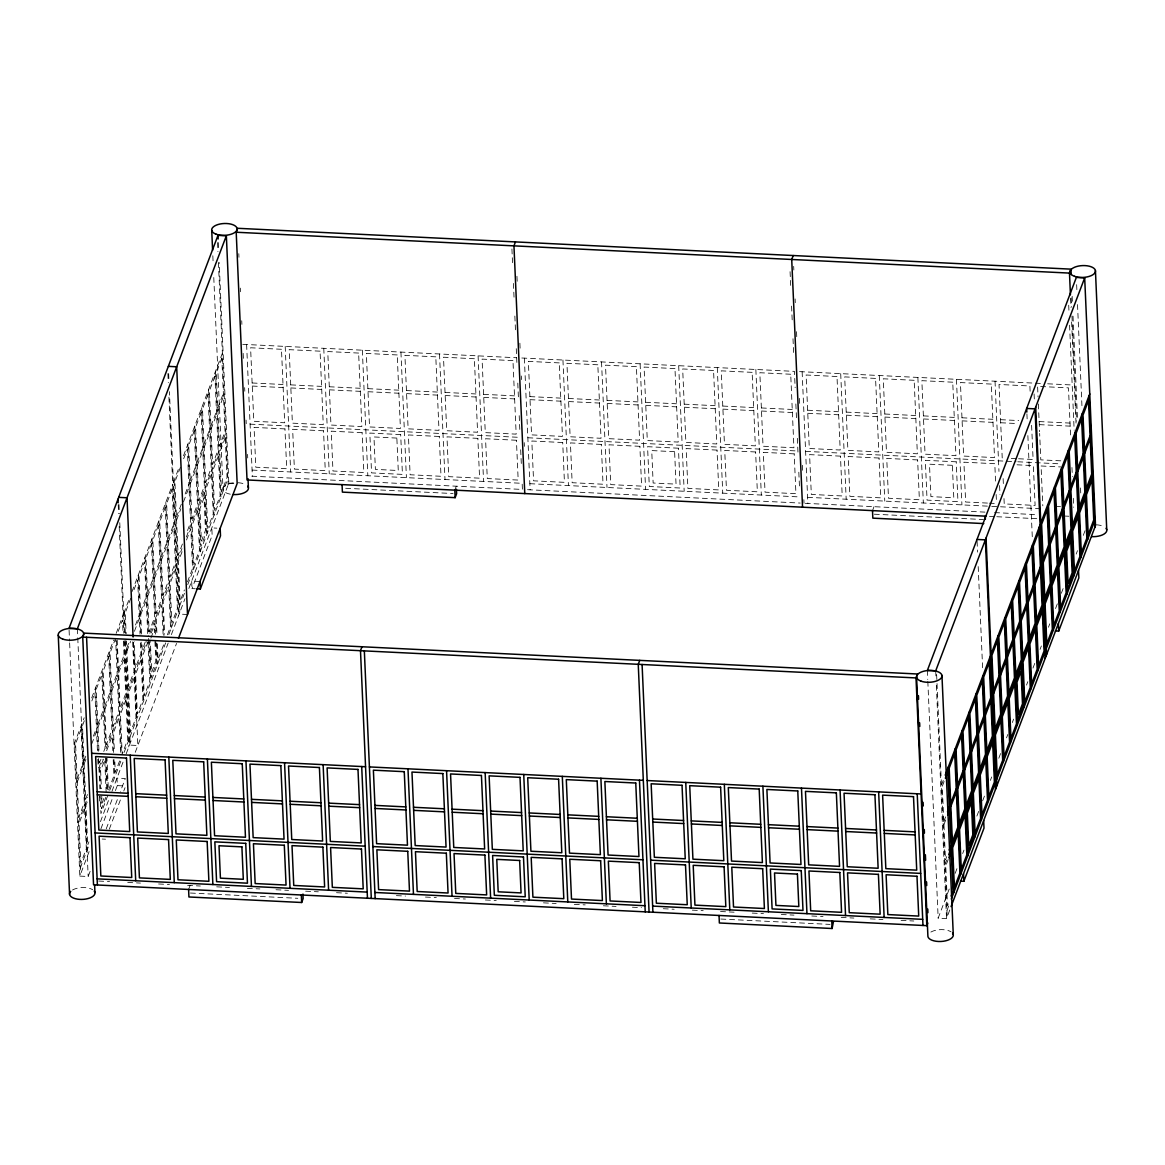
<?xml version="1.0" encoding="UTF-8"?>
<svg xmlns="http://www.w3.org/2000/svg" width="1165" height="1165" viewBox="0 0 1165 1165"><rect width="100%" height="100%" fill="white"/><g stroke="black" fill="none" stroke-linecap="round" stroke-linejoin="round"><path stroke-width="0.75" stroke-dasharray="5 3.75" d="M74.079 744.406L84.171 717.771M91.7 697.922L113.646 640.022M116.151 633.41L123.053 615.222M123.738 613.402L129.446 598.344M131.951 591.733L172.711 484.203M173.396 482.397L179.104 467.34M183.502 455.763L222.369 353.199M84.317 720.785L82.482 725.635L85.686 799.146L87.535 794.282M91.831 700.966L94.904 692.884L97.496 752.299M115.597 638.289L110.078 652.851L113.282 726.363L118.801 711.786L115.67 640.051M118.204 631.415L122.5 620.086L123.111 634.182M130.771 598.271L125.252 612.834L126.169 633.964M133.99 589.781L137.674 580.068L140.033 634.197M180.429 467.267L174.91 481.829L178.114 555.326L183.022 542.38M183.648 458.777L187.332 449.064L190.536 522.561L186.24 533.89M77.123 779.065L82.642 764.488M84.026 760.862L85.861 756.012M93.375 736.193L96.447 728.096M97.816 724.47L103.335 709.907M104.719 706.267L110.238 691.704M111.607 688.078L117.141 673.516M118.51 669.875L124.029 655.312M126.781 648.046L129.242 641.58M135.519 625.008L139.203 615.295M140.586 611.654L146.106 597.092M147.474 593.466L153.008 578.903M154.377 575.262L159.896 560.7M161.28 557.074L166.799 542.497M168.168 538.871L173.702 524.308M176.454 517.042L181.973 502.479M185.191 493.989L188.876 484.291M190.244 480.65L195.764 466.087M197.147 462.461L202.666 447.884M204.035 444.258L209.569 429.696M210.938 426.07L216.457 411.493M217.84 407.866L223.36 393.304M77.254 782.123L82.773 767.56M84.157 763.92L85.992 759.07M91.671 744.115L96.578 731.169M97.947 727.528L103.467 712.965M104.85 709.339L110.369 694.762M111.753 691.136L117.272 676.574M118.641 672.948L124.174 658.371M126.927 651.119L130.597 641.405M134.426 631.299L139.334 618.353M140.717 614.727L146.237 600.15M147.62 596.524L153.139 581.961M154.508 578.335L160.027 563.758M161.411 560.132L166.93 545.569M168.313 541.943L173.833 527.366M176.585 520.114L180.881 508.785M183.488 501.911L189.007 487.349M190.376 483.723L195.895 469.146M197.278 465.519L202.797 450.957M204.181 447.331L209.7 432.754M211.069 429.128L216.588 414.565M217.972 410.925L223.491 396.362M100.714 759.522L99.491 762.755L99.331 759.231M103.787 751.425L105.01 748.192L101.806 674.681L96.273 689.243L99.025 752.182M145.319 641.857L142.247 649.939L141.941 642.905M78.244 822.213L87.652 797.399M98.938 767.633L102.069 759.362M126.534 694.85L105.826 749.43L102.36 669.802M127.902 691.209L146.717 641.58M149.848 633.309L176.192 563.831M177.561 560.205L181.958 548.628M186.342 537.05L225.85 432.827M87.186 802.03L85.962 805.277L87.695 845.091L88.919 841.844M103.437 759.172L99.753 768.871L100.627 788.778M106.656 750.682L112.175 736.12L112.801 750.595M151.261 633.017L154.945 623.304L155.411 634.168M182.075 551.744L178.391 561.457L180.124 601.271L184.419 589.941M186.517 540.021L190.812 528.692L192.545 568.505L187.026 583.068M150.882 638.129L154.392 628.882L154.625 634.284M103.802 798.491L102.054 803.107L101.734 795.899M105.782 797.355L101.501 808.685L100.947 796.03M119.587 760.963L115.291 772.293L114.738 759.624M163.581 644.929L158.061 659.492L157.348 643.197M167.41 634.823L170.469 626.726L168.736 586.912L163.216 601.475L164.644 634.051M80.239 868.158L89.021 845.004M107.835 795.375L100.933 813.563L100.161 795.899M109.714 790.409L121.641 758.983M124.145 752.357L128.529 740.78M129.912 737.154L165.648 642.862M168.794 634.59L178.201 609.776M179.57 606.149L185.22 591.252M187.725 584.641L227.859 478.771M90.113 871.405L88.176 876.502L79.832 876.095L90.171 848.804M100.467 821.631L109.481 797.865M111.942 791.385L123.65 760.497M126.228 753.697L168.168 643.08M171.386 634.59L184.987 598.679M188.847 588.5L228.821 483.082L219.18 262.475M100.918 828.81L112.888 797.239M115.408 790.598L117.301 785.603L116.981 778.089L125.325 778.511L120.432 791.443M195.327 588.762L191.992 588.602L212.147 535.419L211.826 527.905L216.836 528.153M106.233 828.868L117.854 798.243M135.256 752.313L176.541 643.415M109.277 829.218L121.247 797.646M123.767 791.006L125.034 787.686M188.599 889.463L190.084 885.517M454.801 490.145L456.301 486.198M872.512 510.634L873.998 506.688M941.466 785.079L943.344 780.128M944.116 781.482L942.281 786.331L945.485 859.843L946.723 856.595M943.825 821.558L945.66 816.694M943.956 824.616L946.402 818.136M944.932 864.707L946.81 859.755M948.208 859.493L945.762 865.959L947.495 905.773L949.329 900.924M949.781 909.981L946.519 918.588L938.16 918.18L949.781 887.555M955.154 873.357L957.048 868.362M962.669 853.537L963.979 850.086M976.867 816.097L978.804 811M982.663 800.792L984.6 795.68M990.41 780.375L991.692 776.968M998.798 758.255L1000.72 753.143M1006.531 737.838L1007.827 734.431M1012.341 722.518L1013.623 719.125M1026.525 685.093L1027.821 681.685M1032.976 668.084L1034.913 662.972M1040.068 649.356L1041.364 645.963M1048.456 627.251L1049.752 623.843M1055.548 608.523L1057.485 603.426M1061.344 593.262L1063.295 588.107M1076.183 554.089L1077.479 550.681M1083.29 535.376L1085.212 530.264M946.941 910.651L949.446 904.04M242.757 344.33L516.678 357.757M521.803 358.005L794.428 371.373L795.142 387.654M799.569 371.62L1033.603 383.096M1035.365 383.183L1040.622 383.445M1047.641 383.795L1072.193 384.989M252.135 382.979L283.008 384.494M290.711 384.872L321.598 386.387M329.287 386.765L360.174 388.28M367.878 388.659L398.75 390.173M406.454 390.552L437.341 392.066M445.03 392.445L475.917 393.959M483.606 394.338L514.493 395.852M529.886 396.61L560.773 398.124M568.462 398.488L599.349 400.003M607.052 400.381L637.939 401.896M645.628 402.275L676.515 403.789M684.204 404.168L715.092 405.682M722.795 406.061L753.668 407.575M761.371 407.954L792.258 409.468M807.651 410.226L838.538 411.74M846.227 412.119L877.114 413.633M884.803 414.012L915.69 415.526M923.394 415.89L954.266 417.405M961.97 417.784L992.857 419.298M1000.546 419.677L1018.72 420.565M1039.122 421.57L1070.009 423.084M252.266 386.052L283.153 387.566M290.842 387.945L321.729 389.459M329.418 389.824L360.305 391.338M368.009 391.717L398.881 393.231M406.585 393.61L437.472 395.124M445.161 395.503L476.048 397.017M483.752 397.396L514.624 398.911M530.017 399.668L560.904 401.182M568.607 401.561L599.48 403.075M607.183 403.454L638.071 404.969M645.76 405.347L676.647 406.862M684.35 407.226L715.223 408.74M722.926 409.119L753.813 410.633M761.502 411.012L792.389 412.526M807.782 413.284L838.669 414.798M846.358 415.177L877.245 416.691M884.934 417.07L915.821 418.584M923.525 418.963L954.412 420.478M962.101 420.856L992.988 422.371M1000.677 422.749L1017.03 423.55M1039.267 424.628L1070.14 426.142M1011.307 458.413L1016.754 458.675M1018.574 458.762L1033.107 459.476L1031.564 424.264M1060.791 460.83L1040.796 459.855L1039.646 433.438M250.082 424.147L520.143 437.385M527.847 437.763L797.909 451.001M805.598 451.379L1016.04 461.69M1017.802 461.777L1059.888 463.845M1017.016 464.806L1033.37 465.607L1035.102 505.421L1004.23 503.906L1003.91 496.669M1041.073 465.985L1061.053 466.961M987.439 503.076L965.639 502.013L963.906 462.199L994.793 463.714L995.653 483.621M989.26 503.163L996.526 503.528M1055.519 506.411L1060.966 506.688M252.091 470.078L522.153 483.315L522.415 489.446L248.509 476.019M529.857 483.693L799.918 496.945M807.607 497.324L989.988 506.265M991.735 506.353L998.755 506.688M1000.517 506.775L1039.093 508.668M527.556 489.693L800.18 503.062M805.306 503.324L984.949 512.119M994.561 512.6L1036.253 514.639M1065.247 516.066L1068.873 516.241M989.522 516.357L994.968 516.634M996.789 516.721L1038.539 518.76M345.685 488.281L453.054 493.538M874.332 514.202L983.493 519.546M228.821 483.082L233.83 483.329M200.016 581.495L191.657 581.087L191.992 588.602M187.507 614.494L179.148 614.086L169.435 391.673M117.301 785.603L125.66 786.025M102.156 839.033L105.505 839.193M98.676 881.046L109.568 881.57M127.713 882.458L140.426 883.085M158.586 883.973L169.478 884.512M187.623 885.4L200.336 886.026M216.675 886.827L229.461 887.453M247.359 888.327L259.882 888.939M275.989 889.74L288.512 890.351M305.623 891.181L318.336 891.808M336.496 892.696L347.388 893.235M396.406 895.637L405.478 896.074M425.443 897.065L436.336 897.589M454.496 898.477L465.388 899.016M485.354 899.992L496.246 900.53M514.406 901.419L525.299 901.958M543.443 902.846L556.156 903.472M574.316 904.36L585.209 904.885M603.354 905.788L616.067 906.399M632.406 907.2L641.478 907.651M663.264 908.715L674.156 909.253M692.316 910.142L703.209 910.681M720.523 911.525L734.067 912.195M752.226 913.083L763.483 913.637M781.264 914.496L793.977 915.122M811.787 915.996L823.029 916.549M841.174 917.438L853.887 918.064M870.226 918.865L882.924 919.491M901.084 920.379L913.797 921.005M190.419 893.031L297.789 898.302M720.858 919.039L830.019 924.398M1076.649 284.668L1076.97 291.905M1077.523 304.56L1082.023 407.634M1072.149 296.274L1072.397 301.691M1073.023 316.166L1077.596 421.046M1080.523 487.946L1080.756 493.363M1071.174 297.832L1071.567 306.89M1071.96 315.963L1076.547 421.089M1070.577 298.4L1070.985 307.444M1071.611 321.919L1076.023 423.172M1068.713 305.215L1068.946 310.662M1069.572 325.166L1074.159 430.235M1070.533 434.953L1068.48 387.872L1037.593 386.358L1038.059 396.916M1071.946 467.5L1072.353 476.543M1073.3 498.256L1073.693 507.314M1038.364 403.964L1039.573 431.676M1041.219 469.597L1042.806 505.799M1034.083 393.959L1034.404 401.197M1030.122 391.251L1029.889 385.979L999.017 384.465L1002.22 457.962M1026.918 413.866L1027.224 421.104M1027.865 435.564L1032.438 540.443M1003.123 478.567L1003.356 483.999M995.026 381.203L998.973 471.432M999.585 485.572L999.978 494.411M996.133 494.47L996.454 501.707M977.086 541.259L977.566 552.108M978.192 566.583L982.692 669.642M956.45 379.324L961.926 504.882M936.631 674.491L936.951 681.743M937.024 683.564L947.203 916.782M935.699 670.865L936.019 678.103M936.34 685.34L946.519 918.588M917.874 377.431L923.35 502.989M927.355 670.457L927.748 679.501M927.821 681.307L938.16 918.18M879.284 375.538L884.774 501.096M840.708 373.645L846.183 499.203M802.132 371.752L807.869 503.44M793.685 266.377L793.846 270.032M795.113 298.924L795.273 302.667M796.54 331.675L796.773 337.122M799.452 398.386L799.7 404.037M802.365 465.286L802.612 470.776M803.865 499.639L804.025 503.251M790.074 271.663L790.715 286.168M791.588 306.104L792.215 320.608M793.001 338.738L793.642 353.243M795.855 403.949L796.569 420.23M797.355 438.331L798.069 454.539M798.826 472.204L799.452 486.344M755.852 369.48L761.327 495.052M717.276 367.587L722.751 493.159M678.685 365.694L684.175 491.266M640.109 363.8L645.585 489.373M601.533 361.922L607.009 487.48M562.943 360.029L568.433 485.587M524.366 358.136L530.119 489.824M516.954 276.265L517.202 281.799M519.881 343.165L520.129 348.874M521.308 375.989L521.469 379.586M524.221 442.627L524.381 446.341M511.93 248.975L512.629 265.3M513.43 283.43L514.056 297.92M514.857 316.05L515.483 330.554M516.27 348.685L516.983 364.995M517.784 383.096L518.41 397.571M519.197 415.672L519.91 431.953M520.682 449.748L521.308 463.888M478.087 355.864L483.577 481.436M439.511 353.971L445.001 479.543M400.935 352.078L406.41 477.65M362.344 350.184L367.834 475.757M323.768 348.291L329.258 473.864M285.192 346.398L290.668 471.971M246.616 344.52L252.354 476.208M238.81 253.679L238.956 257.305M240.31 288.119L240.471 291.745M241.738 320.754L241.898 324.38M243.15 353.344L243.398 358.762M244.65 387.625L244.81 391.222M246.077 420.099L246.223 423.696M247.562 454.365L247.723 457.976M218.321 242.597L218.554 248.014M217.549 242.611L217.942 251.684M218.423 262.562L228.122 484.902M212.831 255.747L213.151 262.999M213.778 277.503L223.039 489.577M215.481 371.402L220.957 496.974M208.579 389.591L214.069 515.163M201.676 407.794L207.166 533.366M194.788 425.997L200.264 551.555M187.885 444.185L193.361 569.758M174.095 480.577L179.832 612.266M168.648 373.601L168.896 379.062M167.891 373.615L168.284 382.688M168.91 397.192L178.463 615.906M165.809 502.406L171.299 627.979M158.921 520.609L163.93 635.566M163.1 634.066L161.833 605.101L156.314 619.678L156.955 634.153M152.018 538.798L156.183 634.328M156.576 643.167L157.493 664.37M155.731 641.405L156.678 663.118L151.159 677.681L149.571 641.493M154.93 641.493L155.804 661.312L151.712 672.103L150.372 641.478M145.115 557.001L148.596 636.629M148.669 638.391L150.605 682.559M147.693 633.614L144.562 561.88L139.043 576.442L141.562 634.095M138.227 575.19L140.747 633.105M141.14 642.148L143.703 700.762M140.412 643.007L140.878 653.58L135.358 668.142L134.208 641.726M133.451 642.25L136.8 718.951M133.349 642.439L137.849 745.498L129.49 745.09L124.903 640.211M132.679 641.828L133.975 671.768L128.456 686.331L126.475 641.012M124.422 611.581L125.369 633.309M125.689 640.546L130.174 743.285M118.99 504.605L119.383 513.692M119.777 522.692L124.611 633.25M118.218 504.62L118.612 513.692M119.18 526.376L123.84 633.309M124.16 640.546L128.805 746.911M123.417 641.231L125.703 693.597L120.184 708.16L117.199 639.949M116.471 640.648L121.408 753.682M120.578 752.299L119.078 717.917L113.558 732.479L114.418 752.386M109.248 651.614L113.66 752.444M113.966 759.507L114.738 777.171M113.209 759.638L113.908 775.934L108.389 790.496L106.976 757.92M106.219 758.269L107.602 790.074M105.433 757.934L106.772 788.69M106.146 792.317L104.719 759.886L100.627 770.677L101.413 788.705M95.457 688.005L98.224 751.338M98.544 758.575L99.855 788.836M97.802 759.332L98.108 766.381M99.404 796.03L99.637 801.462M81.666 724.397L87.142 849.955M77.371 628.78L77.676 636.017M77.764 637.823L88.176 876.502M74.764 742.586L80.516 874.289M69.085 630.192L69.565 641.07M69.638 642.876L79.832 876.095M72.521 890.002A12.742 5.927 -2.5 0 1 92.705 889.74M1096.309 524.818A12.742 5.927 -2.5 0 1 1102.265 525.91M230.321 494.193A12.742 5.927 -2.5 0 1 223.185 488.033A12.742 5.927 -2.5 0 1 234.646 482.776M237.966 482.732A12.742 5.927 -2.5 0 1 246.165 484.902M930.864 932.073A12.742 5.927 -2.5 0 1 951.033 931.825M81.113 729.275L75.579 743.838L78.798 817.335L84.317 802.772L81.113 729.275M108.695 656.492L103.175 671.055L106.394 744.552L111.913 729.989L108.695 656.492M151.465 543.676L145.945 558.239L149.149 631.75L154.668 617.173L151.465 543.676M158.367 525.473L152.848 540.05L156.052 613.547L161.571 598.985L158.367 525.473M165.255 507.285L159.736 521.847L162.954 595.359L168.474 580.782L165.255 507.285M172.158 489.082L166.639 503.659L169.842 577.156L175.362 562.593L172.158 489.082M194.235 430.861L188.701 445.438L191.919 518.935L197.438 504.372L194.235 430.861M201.123 412.672L195.603 427.235L198.807 500.746L204.341 486.169L201.123 412.672M208.025 394.469L202.506 409.046L205.71 482.543L211.229 467.981L208.025 394.469M214.928 376.28L209.409 390.843L212.613 464.354L218.132 449.777L214.928 376.28M221.816 358.077L216.297 372.654L219.515 446.151L225.034 431.589L221.816 358.077M84.579 808.903L79.06 823.466L80.793 863.28L86.327 848.717L84.579 808.903M125.966 699.714L120.446 714.291L122.194 754.105L127.713 739.542L125.966 699.714M134.252 677.899L128.718 692.461L130.465 732.275L135.985 717.713L134.252 677.899M141.14 659.696L135.621 674.258L137.353 714.072L142.887 699.51L141.14 659.696M148.042 641.507L142.523 656.07L144.256 695.884L149.775 681.321L148.042 641.507M175.638 568.709L170.119 583.286L171.852 623.1L177.371 608.523L175.638 568.709M197.701 510.488L192.181 525.066L193.929 564.879L199.448 550.302L197.701 510.488M204.603 492.3L199.084 506.862L200.817 546.676L206.336 532.114L204.603 492.3M211.506 474.097L205.987 488.674L207.719 528.488L213.239 513.911L211.506 474.097M218.394 455.908L212.875 470.471L214.622 510.285L220.141 495.722L218.394 455.908M225.296 437.705L219.777 452.282L221.51 492.096L227.029 477.519L225.296 437.705M204.05 497.877L199.958 508.668L201.37 541.099L205.462 530.308L204.05 497.877M281.479 349.282L250.592 347.767L253.795 421.264L284.682 422.779L281.479 349.282M320.055 351.175L289.168 349.66L292.386 423.157L323.258 424.672L320.055 351.175M358.631 353.068L327.758 351.553L330.962 425.05L361.849 426.565L358.631 353.068M397.221 354.946L366.334 353.446L369.538 426.943L400.425 428.458L397.221 354.946M435.797 356.839L404.91 355.325L408.129 428.837L439.001 430.351L435.797 356.839M474.373 358.733L443.501 357.218L446.705 430.73L477.592 432.244L474.373 358.733M512.964 360.626L482.077 359.111L485.281 432.623L516.168 434.137L512.964 360.626M559.229 362.897L528.357 361.383L531.56 434.88L562.447 436.394L559.229 362.897M597.82 364.791L566.933 363.276L570.136 436.773L601.024 438.288L597.82 364.791M636.396 366.684L605.509 365.169L608.727 438.666L639.6 440.181L636.396 366.684M674.972 368.577L644.085 367.062L647.303 440.559L678.19 442.074L674.972 368.577M713.562 370.47L682.675 368.956L685.879 442.452L716.766 443.967L713.562 370.47M752.139 372.349L721.251 370.834L724.455 444.346L755.342 445.86L752.139 372.349M790.715 374.242L759.828 372.727L763.046 446.239L793.918 447.753L790.715 374.242M836.994 376.513L806.107 374.999L809.311 448.51L840.198 450.025L836.994 376.513M875.57 378.407L844.683 376.892L847.902 450.389L878.789 451.904L875.57 378.407M914.161 380.3L883.274 378.785L886.478 452.282L917.365 453.797L914.161 380.3M952.737 382.193L921.85 380.678L925.054 454.175L955.941 455.69L952.737 382.193M991.313 384.086L960.426 382.571L963.644 456.068L994.517 457.583L991.313 384.086M284.959 428.909L254.072 427.395L255.805 467.209L286.692 468.723L284.959 428.909M323.535 430.802L292.648 429.288L294.381 469.102L325.268 470.616L323.535 430.802M362.111 432.696L331.224 431.181L332.972 470.995L363.844 472.509L362.111 432.696M400.687 434.574L369.815 433.074L371.548 472.888L402.435 474.388L400.687 434.574M439.278 436.467L408.391 434.953L410.124 474.767L441.011 476.281L439.278 436.467M477.854 438.36L446.967 436.846L448.714 476.66L479.587 478.174L477.854 438.36M516.43 440.254L485.557 438.739L487.29 478.553L518.177 480.067L516.43 440.254M562.71 442.525L531.822 441.011L533.57 480.825L564.442 482.339L562.71 442.525M601.286 444.418L570.413 442.904L572.146 482.718L603.033 484.232L601.286 444.418M639.876 446.312L608.989 444.797L610.722 484.611L641.609 486.125L639.876 446.312M678.452 448.205L647.565 446.69L649.313 486.504L680.185 488.019L678.452 448.205M717.028 450.098L686.141 448.583L687.889 488.397L718.776 489.912L717.028 450.098M755.619 451.976L724.732 450.462L726.465 490.276L757.352 491.79L755.619 451.976M794.195 453.869L763.308 452.355L765.041 492.169L795.928 493.683L794.195 453.869M840.475 456.141L809.588 454.627L811.321 494.441L842.208 495.955L840.475 456.141M879.051 458.034L848.164 456.52L849.897 496.334L880.784 497.848L879.051 458.034M917.627 459.927L886.74 458.413L888.487 498.227L919.374 499.741L917.627 459.927M956.217 461.821L925.33 460.306L927.063 500.12L957.95 501.634L956.217 461.821M396.857 438.084L373.965 436.962L375.392 469.379L398.27 470.514L396.857 438.084M674.608 451.7L651.73 450.578L653.143 483.009L676.035 484.13L674.608 451.7M952.373 465.316L929.481 464.194L930.908 496.625L953.786 497.746L952.373 465.316"/><path stroke-width="1.5" d="M218.001 235.359L69.012 628.372L77.371 628.78L226.359 235.767L218.001 235.359L218.161 238.971M82.73 637.08L84.23 633.134L917.496 673.996L916.01 677.928L926.816 925.651L93.549 884.803L82.73 637.08L916.01 677.928M985.896 516.182L247.024 479.951L236.204 232.243L237.704 228.296L1070.97 269.144L1069.485 273.091L1070.431 294.789M178.478 638.318L237.165 483.49L226.359 235.767M197.002 588.849L200.336 589.009L220.505 535.827L220.17 528.313M361.98 646.75L360.495 650.696L371.3 898.419M515.454 241.912L513.954 245.859L524.774 493.581M188.599 889.463L188.919 896.977L301.662 902.496L303.148 898.564L302.958 894.065M342.073 484.611L342.394 492.125L455.136 497.659L456.622 493.712L456.432 489.213M639.745 660.366L638.245 664.312L649.065 912.035M793.219 255.528L791.719 259.475L802.539 507.197M719.038 915.472L719.358 922.986L832.101 928.505L833.47 921.559M1084.688 277.853L935.699 670.865L927.355 670.457L1076.343 277.445L1084.688 277.853L1095.508 525.575L951.077 906.588M945.223 775.162L990.439 655.895M991.124 654.075L1040.097 524.891M1040.782 523.07L1089.756 393.872M945.354 778.235L947.8 771.769L951.019 845.266L949.169 850.13M947.495 811.845L949.344 806.981M950.713 803.355L956.232 788.792M957.615 785.166L963.135 770.589M964.518 766.963L970.037 752.401M971.406 748.76L976.925 734.198M978.309 730.572L983.828 716.009M985.211 712.368L990.731 697.806M993.483 690.539L999.002 675.977M1000.386 672.351L1005.905 657.788M1007.274 654.148L1012.793 639.585M1014.176 635.959L1019.695 621.382M1021.079 617.756L1026.598 603.193M1027.967 599.567L1033.501 584.99M1034.87 581.364L1040.389 566.802M1043.141 559.535L1048.66 544.972M1050.044 541.346L1055.563 526.769M1056.946 523.143L1062.465 508.581M1063.834 504.955L1069.354 490.378M1070.737 486.752L1076.256 472.189M1077.64 468.548L1083.159 453.986M1084.528 450.36L1090.061 435.797M947.64 814.903L949.475 810.054M950.844 806.413L956.378 791.851M957.746 788.224L963.266 773.662M964.649 770.021L970.168 755.459M971.537 751.833L977.071 737.256M978.44 733.63L983.959 719.067M985.342 715.441L990.862 700.864M993.614 693.612L999.133 679.035M1000.517 675.409L1006.036 660.846M1007.405 657.22L1012.938 642.643M1014.307 639.017L1019.826 624.455M1021.21 620.828L1026.729 606.251M1028.112 602.625L1033.632 588.063M1035.001 584.422L1040.52 569.86M1043.272 562.608L1048.806 548.031M1050.175 544.404L1055.694 529.842M1057.077 526.201L1062.596 511.639M1063.965 508.013L1069.499 493.45M1070.868 489.81L1076.387 475.247M1077.771 471.621L1083.29 457.044M1084.673 453.418L1090.192 438.856M948.703 854.79L993.221 737.343M994.604 733.702L1042.879 606.324M1044.262 602.698L1092.552 475.32M948.82 857.862L951.281 851.397L953.014 891.21L951.179 896.06M926.816 925.651L927.821 923.03M951.324 899.074L995.23 783.273M996.599 779.647L1044.889 652.269M1046.272 648.643L1094.547 521.265M960.499 881.119L963.848 881.279L984.003 828.097L983.668 820.582M1055.344 630.92L1058.694 631.095L1078.848 577.913L1078.513 570.399M236.204 232.243L1069.485 273.091M168.343 366.363L176.687 366.771L187.507 614.494M983.784 523.58L872.833 518.148L872.512 510.634M118.67 497.368L127.029 497.775L133.101 637.007M977.013 539.453L985.372 539.861L996.177 787.584M91.642 753.304L365.562 766.73M369.407 766.919L643.313 780.346M647.158 780.535L921.078 793.962M97.161 791.763L128.048 793.278M135.752 793.656L166.624 795.171M174.328 795.549L205.215 797.064M212.904 797.443L243.791 798.957M251.48 799.336L282.367 800.85M290.07 801.229L320.958 802.743M328.647 803.122L359.534 804.636M374.926 805.379L405.813 806.894M413.502 807.272L444.389 808.787M452.078 809.165L482.965 810.68M490.669 811.058L521.541 812.573M529.245 812.952L560.132 814.466M567.821 814.845L598.708 816.359M606.412 816.738L637.284 818.252M652.677 819.01L683.564 820.524M691.267 820.888L722.14 822.403M729.843 822.781L760.73 824.296M768.419 824.674L799.307 826.189M807.01 826.568L837.883 828.082M845.586 828.461L876.473 829.975M884.162 830.354L915.049 831.868M97.292 794.836L128.179 796.35M135.883 796.729L166.77 798.243M174.459 798.607L205.346 800.122M213.035 800.501L243.922 802.015M251.625 802.394L282.498 803.908M290.202 804.287L321.089 805.801M328.778 806.18L359.665 807.694M375.057 808.452L405.944 809.966M413.633 810.345L444.52 811.859M452.224 812.238L483.096 813.752M490.8 814.117L521.687 815.631M529.376 816.01L560.263 817.524M567.952 817.903L598.839 819.417M606.543 819.796L637.43 821.31M652.822 822.068L683.695 823.582M691.398 823.961L722.285 825.475M729.974 825.854L760.862 827.368M768.551 827.747L799.438 829.247M807.141 829.626L838.014 831.14M845.717 831.519L876.604 833.033M884.293 833.412L915.18 834.926M95.122 832.931L365.184 846.169M372.887 846.547L642.949 859.785M650.638 860.163L920.7 873.4M97.132 878.861L367.193 892.099M374.882 892.477L644.944 905.715M652.648 906.093L922.709 919.345M1095.435 270.586L1106.75 529.784M1089.071 395.692L1094.823 527.381M1082.168 413.895L1087.659 539.453M1071.057 270.964L1071.203 274.576M1075.28 432.084L1080.756 557.656M1068.378 450.287L1073.853 575.845M1061.475 468.476L1066.965 594.048M1054.587 486.679L1060.063 612.251M1058.359 623.581L1058.694 631.095M1047.685 504.867L1053.16 630.44M1035.714 407.036L1046.534 654.759M1045.85 656.579L1035.03 408.857L1026.671 408.449L1026.831 412.06M1039.413 526.697L1045.165 658.4M1032.51 544.9L1037.986 670.472M1025.608 563.088L1031.098 688.661M1018.72 581.291L1024.195 706.864M1011.817 599.494L1017.293 725.052M1004.914 617.683L1010.405 743.255M998.026 635.886L1003.502 761.444M985.24 516.153L985.372 519.153M986.056 538.055L996.876 785.763M989.74 657.715L995.493 789.404M982.852 675.904L988.328 801.476M975.95 694.107L981.425 819.665M969.047 712.296L974.537 837.868M962.159 730.499L967.634 856.057M963.513 873.765L963.848 881.279M955.256 748.687L960.732 874.26M948.354 766.89L953.844 892.463M941.961 675.423L953.276 934.636M918.442 695.694L918.602 699.306M919.636 722.81L919.797 726.421M923.102 802.365L923.263 805.991M924.296 829.495L924.442 833.106M925.389 854.804L925.636 860.236M926.583 881.934L926.743 885.546M927.762 909.05L927.923 912.676M916.593 677.302L927.908 936.5A12.742 5.927 -2.5 0 0 943.315 941.262A12.742 5.927 -2.5 0 0 952.562 933.15M917.219 793.773L922.971 925.461M878.643 791.88L884.133 917.452M840.067 789.987L845.542 915.559M831.766 920.991L832.101 928.505M801.476 788.093L806.966 913.666M762.9 786.2L768.39 911.773M724.324 784.322L729.8 909.88M685.748 782.429L691.224 907.986M642.09 664.501L652.91 912.224M639.469 780.157L645.221 911.846M600.892 778.264L606.368 903.836M562.302 776.371L567.792 901.943M523.726 774.477L529.201 900.05M485.15 772.584L490.625 898.157M454.801 490.145L455.136 497.659M446.559 770.691L452.049 896.264M407.983 768.813L413.473 894.37M364.339 650.885L375.159 898.608M361.703 766.541L367.456 898.23M323.127 764.648L328.603 890.22M301.327 894.982L301.662 902.496M284.551 762.755L290.027 888.327M248.014 478.64L248.407 487.713M245.961 760.862L251.451 886.434M211.724 230.364L212.598 250.315M207.385 758.968L212.875 884.541M168.809 757.075L174.284 882.648M130.232 755.182L135.708 880.755M117.985 499.188L118.146 502.814M86.574 637.27L97.394 884.992M94.627 885.298L94.933 892.55M58.25 635.216L69.565 894.414M200.016 581.495L200.336 589.009M94.234 891.065A12.742 5.927 -2.5 0 1 81.666 899.424A12.742 5.927 -2.5 0 1 70.73 891.356M1106.036 528.298A12.742 5.927 -2.5 0 1 1091.823 536.643M247.694 486.213A12.742 5.927 -2.5 0 1 233.481 494.557M954.703 753.566L949.184 768.143L952.388 841.64L957.907 827.077L954.703 753.566M961.606 735.377L956.072 749.94L959.29 823.437L964.809 808.874L961.606 735.377M968.494 717.174L962.974 731.737L966.178 805.248L971.712 790.686L968.494 717.174M975.396 698.985L969.877 713.548L973.081 787.045L978.6 772.482L975.396 698.985M982.299 680.782L976.765 695.345L979.983 768.856L985.503 754.279L982.299 680.782M989.187 662.579L983.668 677.156L986.871 750.653L992.405 736.091L989.187 662.579M997.458 640.765L991.939 655.327L995.158 728.824L1000.677 714.262L997.458 640.765M1004.361 622.561L998.842 637.124L1002.046 710.635L1007.579 696.058L1004.361 622.561M1011.264 604.373L1005.745 618.935L1008.948 692.432L1014.467 677.87L1011.264 604.373M1018.166 586.17L1012.633 600.732L1015.851 674.244L1021.37 659.667L1018.166 586.17M1025.054 567.967L1019.535 582.544L1022.739 656.041L1028.273 641.478L1025.054 567.967M1031.957 549.778L1026.438 564.341L1029.642 637.852L1035.161 623.275L1031.957 549.778M1038.86 531.575L1033.326 546.152L1036.544 619.649L1042.063 605.086L1038.86 531.575M1047.131 509.746L1041.612 524.323L1044.816 597.82L1050.335 583.257L1047.131 509.746M1054.019 491.557L1048.5 506.12L1051.718 579.631L1057.237 565.054L1054.019 491.557M1060.922 473.354L1055.403 487.931L1058.606 561.428L1064.14 546.866L1060.922 473.354M1067.824 455.166L1062.305 469.728L1065.509 543.225L1071.028 528.662L1067.824 455.166M1074.727 436.962L1069.193 451.525L1072.412 525.036L1077.931 510.474L1074.727 436.962M1081.615 418.774L1076.096 433.336L1079.3 506.833L1084.833 492.271L1081.615 418.774M1088.518 400.571L1082.999 415.133L1086.202 488.645L1091.721 474.068L1088.518 400.571M958.183 833.193L952.65 847.77L954.397 887.584L959.916 873.007L958.183 833.193M965.071 815.005L959.552 829.567L961.285 869.381L966.819 854.819L965.071 815.005M971.974 796.802L966.455 811.364L968.188 851.178L973.707 836.616L971.974 796.802M978.877 778.613L973.343 793.176L975.09 832.99L980.61 818.427L978.877 778.613M985.765 760.41L980.246 774.973L981.993 814.786L987.512 800.224L985.765 760.41M992.667 742.207L987.148 756.784L988.881 796.598L994.4 782.021L992.667 742.207M1000.939 720.392L995.42 734.955L997.153 774.769L1002.686 760.206L1000.939 720.392M1007.842 702.189L1002.322 716.752L1004.055 756.566L1009.574 742.003L1007.842 702.189M1014.744 684.001L1009.21 698.563L1010.958 738.377L1016.477 723.815L1014.744 684.001M1021.632 665.798L1016.113 680.36L1017.846 720.174L1023.38 705.611L1021.632 665.798M1028.535 647.594L1023.016 662.171L1024.749 701.985L1030.268 687.408L1028.535 647.594M1035.437 629.406L1029.904 643.968L1031.651 683.782L1037.17 669.22L1035.437 629.406M1042.325 611.203L1036.806 625.78L1038.554 665.594L1044.073 651.017L1042.325 611.203M1050.612 589.374L1045.078 603.951L1046.825 643.764L1052.344 629.187L1050.612 589.374M1057.5 571.185L1051.98 585.747L1053.713 625.561L1059.247 610.999L1057.5 571.185M1064.402 552.982L1058.883 567.559L1060.616 607.373L1066.135 592.796L1064.402 552.982M1071.305 534.793L1065.771 549.356L1067.519 589.17L1073.038 574.607L1071.305 534.793M1078.193 516.59L1072.674 531.153L1074.407 570.966L1079.94 556.404L1078.193 516.59M1085.096 498.402L1079.576 512.964L1081.309 552.778L1086.829 538.215L1085.096 498.402M1091.998 480.198L1086.464 494.761L1088.212 534.575L1093.731 520.012L1091.998 480.198M971.421 802.379L967.329 813.17L968.741 845.601L972.833 834.81L971.421 802.379M1021.079 671.375L1016.987 682.166L1018.399 714.596L1022.491 703.806L1021.079 671.375M1070.752 540.371L1066.659 551.162L1068.072 583.592L1072.164 572.801L1070.752 540.371M126.504 758.065L95.632 756.551L98.836 830.048L129.723 831.562L126.504 758.065M165.095 759.959L134.208 758.444L137.412 831.941L168.299 833.456L165.095 759.959M203.671 761.852L172.784 760.337L176.002 833.834L206.875 835.349L203.671 761.852M242.247 763.73L211.375 762.216L214.578 835.727L245.466 837.242L242.247 763.73M280.838 765.623L249.951 764.109L253.155 837.62L284.042 839.135L280.838 765.623M319.414 767.517L288.527 766.002L291.745 839.514L322.618 841.028L319.414 767.517M357.99 769.41L327.103 767.895L330.321 841.407L361.208 842.921L357.99 769.41M404.27 771.681L373.382 770.167L376.601 843.664L407.473 845.178L404.27 771.681M442.846 773.575L411.973 772.06L415.177 845.557L446.064 847.071L442.846 773.575M481.436 775.468L450.549 773.953L453.753 847.45L484.64 848.965L481.436 775.468M520.012 777.361L489.125 775.846L492.329 849.343L523.216 850.858L520.012 777.361M558.588 779.239L527.701 777.725L530.92 851.236L561.807 852.751L558.588 779.239M597.164 781.132L566.292 779.618L569.496 853.13L600.383 854.644L597.164 781.132M635.755 783.026L604.868 781.511L608.072 855.023L638.959 856.537L635.755 783.026M682.035 785.297L651.148 783.783L654.351 857.28L685.238 858.794L682.035 785.297M720.611 787.19L689.724 785.676L692.927 859.173L723.815 860.687L720.611 787.19M759.187 789.084L728.3 787.569L731.518 861.066L762.391 862.581L759.187 789.084M797.763 790.977L766.89 789.462L770.094 862.959L800.981 864.474L797.763 790.977M836.354 792.87L805.466 791.355L808.67 864.852L839.557 866.367L836.354 792.87M874.93 794.748L844.043 793.234L847.261 866.745L878.133 868.26L874.93 794.748M913.506 796.642L882.619 795.127L885.837 868.639L916.724 870.153L913.506 796.642M129.985 837.693L99.098 836.179L100.845 875.993L131.732 877.507L129.985 837.693M168.561 839.586L137.688 838.072L139.421 877.886L170.308 879.4L168.561 839.586M207.152 841.48L176.265 839.965L177.997 879.779L208.885 881.293L207.152 841.48M245.728 843.358L214.841 841.858L216.588 881.672L247.461 883.187L245.728 843.358M284.304 845.251L253.431 843.737L255.164 883.551L286.051 885.065L284.304 845.251M322.894 847.144L292.007 845.63L293.74 885.444L324.627 886.958L322.894 847.144M361.47 849.037L330.583 847.523L332.331 887.337L363.203 888.851L361.47 849.037M407.75 851.309L376.863 849.795L378.596 889.609L409.483 891.123L407.75 851.309M446.326 853.202L415.439 851.688L417.187 891.502L448.059 893.016L446.326 853.202M484.902 855.095L454.03 853.581L455.763 893.395L486.65 894.909L484.902 855.095M523.493 856.989L492.606 855.474L494.339 895.288L525.226 896.802L523.493 856.989M562.069 858.867L531.182 857.353L532.915 897.167L563.802 898.681L562.069 858.867M600.645 860.76L569.758 859.246L571.505 899.06L602.392 900.574L600.645 860.76M639.221 862.653L608.348 861.139L610.081 900.953L640.968 902.467L639.221 862.653M685.501 864.925L654.614 863.411L656.361 903.225L687.248 904.739L685.501 864.925M724.091 866.818L693.204 865.304L694.937 905.118L725.824 906.632L724.091 866.818M762.667 868.711L731.78 867.197L733.513 907.011L764.4 908.525L762.667 868.711M801.243 870.605L770.356 869.09L772.104 908.904L802.991 910.418L801.243 870.605M839.819 872.498L808.947 870.983L810.68 910.797L841.567 912.312L839.819 872.498M878.41 874.376L847.523 872.862L849.256 912.676L880.143 914.19L878.41 874.376M916.986 876.269L886.099 874.755L887.846 914.569L918.719 916.083L916.986 876.269M241.898 846.868L219.005 845.746L220.418 878.162L243.31 879.298L241.898 846.868M519.648 860.484L496.771 859.362L498.183 891.793L521.061 892.914L519.648 860.484M797.413 874.1L774.521 872.978L775.934 905.409L798.826 906.53L797.413 874.1M62.735 639.09A12.742 5.927 -2.5 0 0 83.472 634.896A12.742 5.927 -2.5 0 0 66.609 628.852A12.742 5.927 -2.5 0 0 62.735 639.09M1074.538 276.323A12.742 5.927 -2.5 0 0 1095.275 272.129A12.742 5.927 -2.5 0 0 1078.426 266.086A12.742 5.927 -2.5 0 0 1074.538 276.323M216.195 234.238A12.742 5.927 -2.5 0 0 236.932 230.044A12.742 5.927 -2.5 0 0 220.083 224A12.742 5.927 -2.5 0 0 216.195 234.238M921.078 681.176A12.742 5.927 -2.5 0 0 941.815 676.967A12.742 5.927 -2.5 0 0 924.952 670.938A12.742 5.927 -2.5 0 0 921.078 681.176"/></g></svg>
